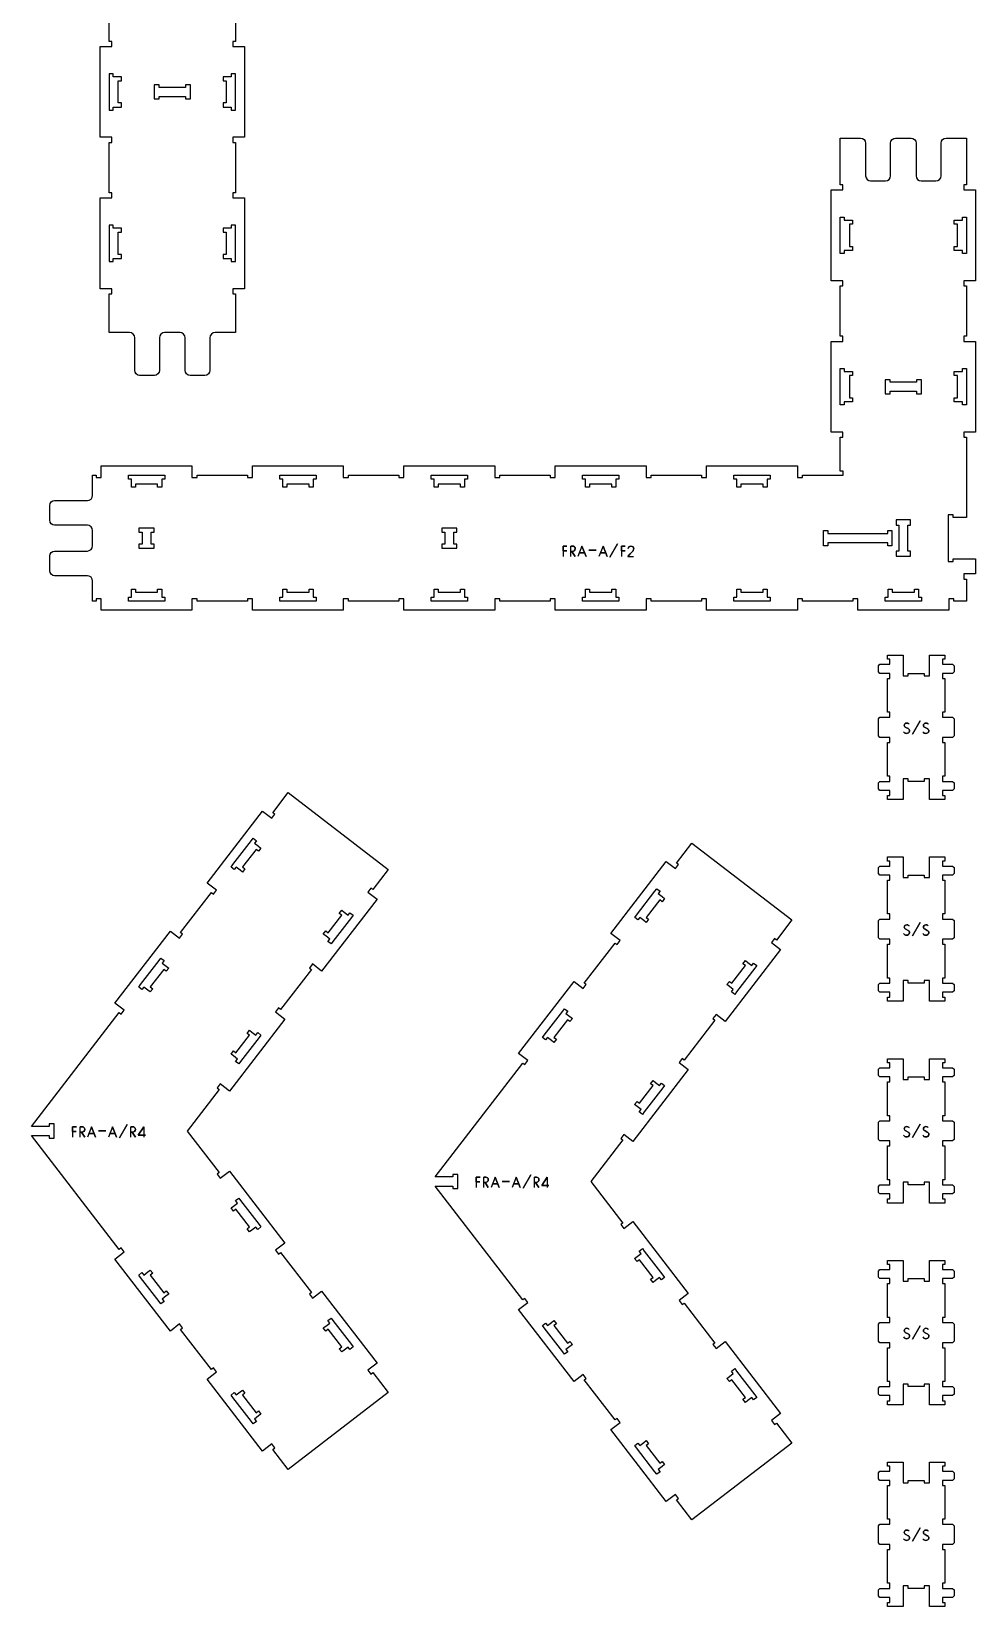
# Model space of a CAD drawing. Extents: x -8400 to 9125, y -4246 to 4193.
# Drawn here: x -2754 to -883, y -1942 to 1179 of the extents above; entities that cross this region are included whole.
import ezdxf

# ---------------------------------------------------------------- set-up
doc = ezdxf.new("R2010")
doc.units = 0
for name, color, linetype in [('CUTS', 7, 'CONTINUOUS'), ('OUTLINES', 7, 'CONTINUOUS'), ('TAGS', 7, 'CONTINUOUS')]:
    doc.layers.add(name, color=color, linetype=linetype)

msp = doc.modelspace()

# ---------------------------------------------------------------- linework, layer by layer
at = {"layer": 'CUTS', "color": 4}
for points in [[(-2599.5, 1029.5), (-2599.5, 1023.5), (-2591.5, 1023.5), (-2591.5, 1029.5), (-2581.5, 1029.5), (-2575.5, 1029.5), (-2575.5, 1037.5), (-2581.5, 1037.5), (-2581.5, 1081.5), (-2575.5, 1081.5), (-2575.5, 1089.5), (-2581.5, 1089.5), (-2591.5, 1089.5), (-2591.5, 1095.5), (-2599.5, 1095.5), (-2599.5, 1089.5)], [(-2349.5, 1089.5), (-2349.5, 1095.5), (-2357.5, 1095.5), (-2357.5, 1089.5), (-2367.5, 1089.5), (-2373.5, 1089.5), (-2373.5, 1081.5), (-2367.5, 1081.5), (-2367.5, 1037.5), (-2373.5, 1037.5), (-2373.5, 1029.5), (-2367.5, 1029.5), (-2357.5, 1029.5), (-2357.5, 1023.5), (-2349.5, 1023.5), (-2349.5, 1029.5)], [(-2500.5, 1068.5), (-2500.5, 1073.5), (-2510.5, 1073.5), (-2510.5, 1045.5), (-2500.5, 1045.5), (-2500.5, 1050.5), (-2448.5, 1050.5), (-2448.5, 1045.5), (-2438.5, 1045.5), (-2438.5, 1073.5), (-2448.5, 1073.5), (-2448.5, 1068.5)], [(-2599.5, 729.5), (-2599.5, 723.5), (-2591.5, 723.5), (-2591.5, 729.5), (-2581.5, 729.5), (-2575.5, 729.5), (-2575.5, 737.5), (-2581.5, 737.5), (-2581.5, 781.5), (-2575.5, 781.5), (-2575.5, 789.5), (-2581.5, 789.5), (-2591.5, 789.5), (-2591.5, 795.5), (-2599.5, 795.5), (-2599.5, 789.5)], [(-2349.5, 789.5), (-2349.5, 795.5), (-2357.5, 795.5), (-2357.5, 789.5), (-2367.5, 789.5), (-2373.5, 789.5), (-2373.5, 781.5), (-2367.5, 781.5), (-2367.5, 737.5), (-2373.5, 737.5), (-2373.5, 729.5), (-2367.5, 729.5), (-2357.5, 729.5), (-2357.5, 723.5), (-2349.5, 723.5), (-2349.5, 729.5)], [(-1150.5, 805.1), (-1150.5, 811.1), (-1142.5, 811.1), (-1142.5, 805.1), (-1132.5, 805.1), (-1126.5, 805.1), (-1126.5, 797.1), (-1132.5, 797.1), (-1132.5, 753.1), (-1126.5, 753.1), (-1126.5, 745.1), (-1132.5, 745.1), (-1142.5, 745.1), (-1142.5, 739.1), (-1150.5, 739.1), (-1150.5, 745.1)], [(-900.5, 745.1), (-900.5, 739.1), (-908.5, 739.1), (-908.5, 745.1), (-918.5, 745.1), (-924.5, 745.1), (-924.5, 753.1), (-918.5, 753.1), (-918.5, 797.1), (-924.5, 797.1), (-924.5, 805.1), (-918.5, 805.1), (-908.5, 805.1), (-908.5, 811.1), (-900.5, 811.1), (-900.5, 805.1)], [(-1150.5, 505.1), (-1150.5, 511.1), (-1142.5, 511.1), (-1142.5, 505.1), (-1132.5, 505.1), (-1126.5, 505.1), (-1126.5, 497.1), (-1132.5, 497.1), (-1132.5, 453.1), (-1126.5, 453.1), (-1126.5, 445.1), (-1132.5, 445.1), (-1142.5, 445.1), (-1142.5, 439.1), (-1150.5, 439.1), (-1150.5, 445.1)], [(-900.5, 445.1), (-900.5, 439.1), (-908.5, 439.1), (-908.5, 445.1), (-918.5, 445.1), (-924.5, 445.1), (-924.5, 453.1), (-918.5, 453.1), (-918.5, 497.1), (-924.5, 497.1), (-924.5, 505.1), (-918.5, 505.1), (-908.5, 505.1), (-908.5, 511.1), (-900.5, 511.1), (-900.5, 505.1)], [(-989.5, 489.1), (-999.5, 489.1), (-999.5, 484.1), (-1051.5, 484.1), (-1051.5, 489.1), (-1061.5, 489.1), (-1061.5, 461.1), (-1051.5, 461.1), (-1051.5, 466.1), (-999.5, 466.1), (-999.5, 461.1), (-989.5, 461.1)], [(-2495.5, 300.1), (-2489.5, 300.1), (-2489.5, 292.1), (-2495.5, 292.1), (-2495.5, 282.1), (-2495.5, 276.1), (-2503.5, 276.1), (-2503.5, 282.1), (-2547.5, 282.1), (-2547.5, 276.1), (-2555.5, 276.1), (-2555.5, 282.1), (-2555.5, 292.1), (-2561.5, 292.1), (-2561.5, 300.1), (-2555.5, 300.1)], [(-2195.5, 300.1), (-2189.5, 300.1), (-2189.5, 292.1), (-2195.5, 292.1), (-2195.5, 282.1), (-2195.5, 276.1), (-2203.5, 276.1), (-2203.5, 282.1), (-2247.5, 282.1), (-2247.5, 276.1), (-2255.5, 276.1), (-2255.5, 282.1), (-2255.5, 292.1), (-2261.5, 292.1), (-2261.5, 300.1), (-2255.5, 300.1)], [(-1895.5, 300.1), (-1889.5, 300.1), (-1889.5, 292.1), (-1895.5, 292.1), (-1895.5, 282.1), (-1895.5, 276.1), (-1903.5, 276.1), (-1903.5, 282.1), (-1947.5, 282.1), (-1947.5, 276.1), (-1955.5, 276.1), (-1955.5, 282.1), (-1955.5, 292.1), (-1961.5, 292.1), (-1961.5, 300.1), (-1955.5, 300.1)], [(-1595.5, 300.1), (-1589.5, 300.1), (-1589.5, 292.1), (-1595.5, 292.1), (-1595.5, 282.1), (-1595.5, 276.1), (-1603.5, 276.1), (-1603.5, 282.1), (-1647.5, 282.1), (-1647.5, 276.1), (-1655.5, 276.1), (-1655.5, 282.1), (-1655.5, 292.1), (-1661.5, 292.1), (-1661.5, 300.1), (-1655.5, 300.1)], [(-1295.5, 300.1), (-1289.5, 300.1), (-1289.5, 292.1), (-1295.5, 292.1), (-1295.5, 282.1), (-1295.5, 276.1), (-1303.5, 276.1), (-1303.5, 282.1), (-1347.5, 282.1), (-1347.5, 276.1), (-1355.5, 276.1), (-1355.5, 282.1), (-1355.5, 292.1), (-1361.5, 292.1), (-1361.5, 300.1), (-1355.5, 300.1)], [(-2510.5, 195.1), (-2516.5, 195.1), (-2534.5, 195.1), (-2540.5, 195.1), (-2540.5, 187.1), (-2534.5, 187.1), (-2534.5, 163.1), (-2540.5, 163.1), (-2540.5, 155.1), (-2534.5, 155.1), (-2516.5, 155.1), (-2510.5, 155.1), (-2510.5, 163.1), (-2516.5, 163.1), (-2516.5, 187.1), (-2510.5, 187.1)], [(-1910.5, 195.1), (-1916.5, 195.1), (-1934.5, 195.1), (-1940.5, 195.1), (-1940.5, 187.1), (-1934.5, 187.1), (-1934.5, 163.1), (-1940.5, 163.1), (-1940.5, 155.1), (-1934.5, 155.1), (-1916.5, 155.1), (-1910.5, 155.1), (-1910.5, 163.1), (-1916.5, 163.1), (-1916.5, 187.1), (-1910.5, 187.1)], [(-1175.5, 160.1), (-1183.5, 160.1), (-1183.5, 166.1), (-1183.5, 184.1), (-1183.5, 190.1), (-1175.5, 190.1), (-1175.5, 184.1), (-1056.5, 184.1), (-1056.5, 190.1), (-1048.5, 190.1), (-1048.5, 184.1), (-1048.5, 166.1), (-1048.5, 160.1), (-1056.5, 160.1), (-1056.5, 166.1), (-1175.5, 166.1)], [(-1011.5, 149.1), (-1016.5, 149.1), (-1016.5, 201.1), (-1011.5, 201.1), (-1011.5, 211.1), (-1039.5, 211.1), (-1039.5, 201.1), (-1034.5, 201.1), (-1034.5, 149.1), (-1039.5, 149.1), (-1039.5, 139.1), (-1011.5, 139.1)], [(-2555.5, 50.1), (-2561.5, 50.1), (-2561.5, 58.1), (-2555.5, 58.1), (-2555.5, 68.1), (-2555.5, 74.1), (-2547.5, 74.1), (-2547.5, 68.1), (-2503.5, 68.1), (-2503.5, 74.1), (-2495.5, 74.1), (-2495.5, 68.1), (-2495.5, 58.1), (-2489.5, 58.1), (-2489.5, 50.1), (-2495.5, 50.1)], [(-2255.5, 50.1), (-2261.5, 50.1), (-2261.5, 58.1), (-2255.5, 58.1), (-2255.5, 68.1), (-2255.5, 74.1), (-2247.5, 74.1), (-2247.5, 68.1), (-2203.5, 68.1), (-2203.5, 74.1), (-2195.5, 74.1), (-2195.5, 68.1), (-2195.5, 58.1), (-2189.5, 58.1), (-2189.5, 50.1), (-2195.5, 50.1)], [(-1955.5, 50.1), (-1961.5, 50.1), (-1961.5, 58.1), (-1955.5, 58.1), (-1955.5, 68.1), (-1955.5, 74.1), (-1947.5, 74.1), (-1947.5, 68.1), (-1903.5, 68.1), (-1903.5, 74.1), (-1895.5, 74.1), (-1895.5, 68.1), (-1895.5, 58.1), (-1889.5, 58.1), (-1889.5, 50.1), (-1895.5, 50.1)], [(-1655.5, 50.1), (-1661.5, 50.1), (-1661.5, 58.1), (-1655.5, 58.1), (-1655.5, 68.1), (-1655.5, 74.1), (-1647.5, 74.1), (-1647.5, 68.1), (-1603.5, 68.1), (-1603.5, 74.1), (-1595.5, 74.1), (-1595.5, 68.1), (-1595.5, 58.1), (-1589.5, 58.1), (-1589.5, 50.1), (-1595.5, 50.1)], [(-1355.5, 50.1), (-1361.5, 50.1), (-1361.5, 58.1), (-1355.5, 58.1), (-1355.5, 68.1), (-1355.5, 74.1), (-1347.5, 74.1), (-1347.5, 68.1), (-1303.5, 68.1), (-1303.5, 74.1), (-1295.5, 74.1), (-1295.5, 68.1), (-1295.5, 58.1), (-1289.5, 58.1), (-1289.5, 50.1), (-1295.5, 50.1)], [(-1055.5, 50.1), (-1061.5, 50.1), (-1061.5, 58.1), (-1055.5, 58.1), (-1055.5, 68.1), (-1055.5, 74.1), (-1047.5, 74.1), (-1047.5, 68.1), (-1003.5, 68.1), (-1003.5, 74.1), (-995.5, 74.1), (-995.5, 68.1), (-995.5, 58.1), (-989.5, 58.1), (-989.5, 50.1), (-995.5, 50.1)], [(-2317.8, -424.4), (-2314.1, -419.7), (-2307.8, -424.6), (-2311.4, -429.3), (-2303.5, -435.4), (-2298.7, -439.1), (-2303.6, -445.4), (-2308.4, -441.8), (-2335.2, -476.6), (-2330.4, -480.3), (-2335.3, -486.6), (-2340.1, -483), (-2348, -476.9), (-2351.7, -481.6), (-2358, -476.7), (-2354.3, -472)], [(-1517.8, -524.4), (-1514.1, -519.7), (-1507.8, -524.6), (-1511.4, -529.3), (-1503.5, -535.4), (-1498.7, -539.1), (-1503.6, -545.4), (-1508.4, -541.8), (-1535.2, -576.6), (-1530.4, -580.3), (-1535.3, -586.6), (-1540.1, -583), (-1548, -576.9), (-1551.7, -581.6), (-1558, -576.7), (-1554.3, -572)], [(-2156.2, -624.4), (-2159.8, -629.2), (-2166.2, -624.3), (-2162.5, -619.5), (-2170.4, -613.4), (-2175.2, -609.8), (-2170.3, -603.4), (-2165.6, -607.1), (-2138.7, -572.2), (-2143.5, -568.6), (-2138.6, -562.2), (-2133.9, -565.9), (-2125.9, -572), (-2122.3, -567.2), (-2115.9, -572.1), (-2119.6, -576.9)], [(-2500.7, -662.2), (-2497, -657.5), (-2490.7, -662.3), (-2494.3, -667.1), (-2486.4, -673.2), (-2481.6, -676.9), (-2486.5, -683.2), (-2491.3, -679.5), (-2518.1, -714.4), (-2513.3, -718.1), (-2518.2, -724.4), (-2523, -720.8), (-2530.9, -714.7), (-2534.6, -719.4), (-2540.9, -714.5), (-2537.2, -709.8)], [(-1356.2, -724.4), (-1359.8, -729.2), (-1366.2, -724.3), (-1362.5, -719.5), (-1370.4, -713.4), (-1375.2, -709.8), (-1370.3, -703.4), (-1365.6, -707.1), (-1338.7, -672.2), (-1343.5, -668.6), (-1338.6, -662.2), (-1333.9, -665.9), (-1325.9, -672), (-1322.3, -667.2), (-1315.9, -672.1), (-1319.6, -676.9)], [(-1700.7, -762.2), (-1697, -757.5), (-1690.7, -762.3), (-1694.3, -767.1), (-1686.4, -773.2), (-1681.6, -776.9), (-1686.5, -783.2), (-1691.3, -779.5), (-1718.1, -814.4), (-1713.3, -818.1), (-1718.2, -824.4), (-1723, -820.8), (-1730.9, -814.7), (-1734.6, -819.4), (-1740.9, -814.5), (-1737.2, -809.8)], [(-2339.1, -862.2), (-2342.7, -867), (-2349.1, -862.1), (-2345.4, -857.3), (-2353.4, -851.2), (-2358.1, -847.6), (-2353.2, -841.2), (-2348.5, -844.9), (-2321.7, -810), (-2326.4, -806.4), (-2321.5, -800), (-2316.8, -803.7), (-2308.8, -809.8), (-2305.2, -805), (-2298.9, -809.9), (-2302.5, -814.6)], [(-1539.1, -962.2), (-1542.7, -967), (-1549.1, -962.1), (-1545.4, -957.3), (-1553.4, -951.2), (-1558.1, -947.6), (-1553.2, -941.2), (-1548.5, -944.9), (-1521.7, -910), (-1526.4, -906.4), (-1521.5, -900), (-1516.8, -903.7), (-1508.8, -909.8), (-1505.2, -905), (-1498.9, -909.9), (-1502.5, -914.6)], [(-2302.5, -1185.4), (-2298.9, -1190.1), (-2305.2, -1195), (-2308.8, -1190.2), (-2316.8, -1196.3), (-2321.5, -1200), (-2326.4, -1193.6), (-2321.7, -1190), (-2348.5, -1155.1), (-2353.2, -1158.8), (-2358.1, -1152.4), (-2353.4, -1148.8), (-2345.4, -1142.7), (-2349.1, -1137.9), (-2342.7, -1133), (-2339.1, -1137.8)], [(-1502.5, -1285.4), (-1498.9, -1290.1), (-1505.2, -1295), (-1508.8, -1290.2), (-1516.8, -1296.3), (-1521.5, -1300), (-1526.4, -1293.6), (-1521.7, -1290), (-1548.5, -1255.1), (-1553.2, -1258.8), (-1558.1, -1252.4), (-1553.4, -1248.8), (-1545.4, -1242.7), (-1549.1, -1237.9), (-1542.7, -1233), (-1539.1, -1237.8)], [(-2537.2, -1290.2), (-2540.9, -1285.5), (-2534.6, -1280.6), (-2530.9, -1285.3), (-2523, -1279.2), (-2518.2, -1275.6), (-2513.3, -1281.9), (-2518.1, -1285.6), (-2491.3, -1320.5), (-2486.5, -1316.8), (-2481.6, -1323.1), (-2486.4, -1326.8), (-2494.3, -1332.9), (-2490.7, -1337.7), (-2497, -1342.5), (-2500.7, -1337.8)], [(-2119.6, -1423.1), (-2115.9, -1427.9), (-2122.3, -1432.8), (-2125.9, -1428), (-2133.9, -1434.1), (-2138.6, -1437.8), (-2143.5, -1431.4), (-2138.7, -1427.8), (-2165.6, -1392.9), (-2170.3, -1396.6), (-2175.2, -1390.2), (-2170.4, -1386.6), (-2162.5, -1380.5), (-2166.2, -1375.7), (-2159.8, -1370.8), (-2156.2, -1375.6)], [(-1737.2, -1390.2), (-1740.9, -1385.5), (-1734.6, -1380.6), (-1730.9, -1385.3), (-1723, -1379.2), (-1718.2, -1375.6), (-1713.3, -1381.9), (-1718.1, -1385.6), (-1691.3, -1420.5), (-1686.5, -1416.8), (-1681.6, -1423.1), (-1686.4, -1426.8), (-1694.3, -1432.9), (-1690.7, -1437.7), (-1697, -1442.5), (-1700.7, -1437.8)], [(-1319.6, -1523.1), (-1315.9, -1527.9), (-1322.3, -1532.8), (-1325.9, -1528), (-1333.9, -1534.1), (-1338.6, -1537.8), (-1343.5, -1531.4), (-1338.7, -1527.8), (-1365.6, -1492.9), (-1370.3, -1496.6), (-1375.2, -1490.2), (-1370.4, -1486.6), (-1362.5, -1480.5), (-1366.2, -1475.7), (-1359.8, -1470.8), (-1356.2, -1475.6)], [(-2354.3, -1528), (-2358, -1523.2), (-2351.7, -1518.4), (-2348, -1523.1), (-2340.1, -1517), (-2335.3, -1513.4), (-2330.4, -1519.7), (-2335.2, -1523.4), (-2308.4, -1558.2), (-2303.6, -1554.6), (-2298.7, -1560.9), (-2303.5, -1564.6), (-2311.4, -1570.7), (-2307.8, -1575.4), (-2314.1, -1580.3), (-2317.8, -1575.6)], [(-1554.3, -1628), (-1558, -1623.2), (-1551.7, -1618.4), (-1548, -1623.1), (-1540.1, -1617), (-1535.3, -1613.4), (-1530.4, -1619.7), (-1535.2, -1623.4), (-1508.4, -1658.2), (-1503.6, -1654.6), (-1498.7, -1660.9), (-1503.5, -1664.6), (-1511.4, -1670.7), (-1507.8, -1675.4), (-1514.1, -1680.3), (-1517.8, -1675.6)]]:
    msp.add_lwpolyline(points, close=True, dxfattribs=at)
at = {"layer": 'OUTLINES', "color": 5}
msp.add_lwpolyline([(-2349.5, 1209.5), (-2349.5, 1159.5), (-2354.5, 1159.5), (-2354.5, 1149.5), (-2331.5, 1149.5), (-2331.5, 969.5), (-2354.5, 969.5), (-2354.5, 959.5), (-2349.5, 959.5), (-2349.5, 909.5), (-2349.5, 859.5), (-2354.5, 859.5), (-2354.5, 849.5), (-2331.5, 849.5), (-2331.5, 669.5), (-2354.5, 669.5), (-2354.5, 659.5), (-2349.5, 659.5), (-2349.5, 582.5), (-2389.7, 582.5), (-2393.5, 581.8), (-2397, 579.5), (-2399.3, 576), (-2400, 572.3), (-2400, 507.3), (-2400.7, 503.7), (-2402.9, 500.4), (-2406.2, 498.2), (-2409.7, 497.5), (-2439.2, 497.5), (-2442.8, 498.2), (-2446.1, 500.4), (-2448.3, 503.7), (-2449, 507.3), (-2449, 572.3), (-2449.7, 576), (-2452, 579.5), (-2455.5, 581.8), (-2459.2, 582.5), (-2489.7, 582.5), (-2493.5, 581.8), (-2497, 579.5), (-2499.3, 576), (-2500, 572.3), (-2500, 507.3), (-2500.7, 503.7), (-2502.9, 500.4), (-2506.2, 498.2), (-2509.7, 497.5), (-2539.2, 497.5), (-2542.8, 498.2), (-2546.1, 500.4), (-2548.3, 503.7), (-2549, 507.3), (-2549, 572.3), (-2549.7, 576), (-2552, 579.5), (-2555.5, 581.8), (-2559.2, 582.5), (-2599.5, 582.5), (-2599.5, 659.5), (-2594.5, 659.5), (-2594.5, 669.5), (-2617.5, 669.5), (-2617.5, 849.5), (-2594.5, 849.5), (-2594.5, 859.5), (-2599.5, 859.5), (-2599.5, 909.5), (-2599.5, 959.5), (-2594.5, 959.5), (-2594.5, 969.5), (-2617.5, 969.5), (-2617.5, 1149.5), (-2594.5, 1149.5), (-2594.5, 1159.5), (-2599.5, 1159.5), (-2599.5, 1209.5)], dxfattribs=at)
for points in [[(-1150.5, 308.1), (-1150.5, 325.1), (-1150.5, 375.1), (-1145.5, 375.1), (-1145.5, 385.1), (-1168.5, 385.1), (-1168.5, 565.1), (-1145.5, 565.1), (-1145.5, 575.1), (-1150.5, 575.1), (-1150.5, 625.1), (-1150.5, 675.1), (-1145.5, 675.1), (-1145.5, 685.1), (-1168.5, 685.1), (-1168.5, 865.1), (-1145.5, 865.1), (-1145.5, 875.1), (-1150.5, 875.1), (-1150.5, 967.9), (-1110.3, 967.9), (-1106.6, 967.2), (-1103.2, 964.9), (-1101, 961.6), (-1100.3, 957.9), (-1100.3, 892.9), (-1099.5, 889.2), (-1097.3, 885.8), (-1093.9, 883.6), (-1090.3, 882.9), (-1060.8, 882.9), (-1057.1, 883.6), (-1053.7, 885.8), (-1051.5, 889.2), (-1050.8, 892.9), (-1050.8, 957.9), (-1050, 961.6), (-1047.8, 964.9), (-1044.4, 967.2), (-1040.8, 967.9), (-1010.3, 967.9), (-1006.6, 967.2), (-1003.2, 964.9), (-1001, 961.6), (-1000.3, 957.9), (-1000.3, 892.9), (-999.5, 889.2), (-997.3, 885.8), (-993.9, 883.6), (-990.3, 882.9), (-960.8, 882.9), (-957.1, 883.6), (-953.7, 885.8), (-951.5, 889.2), (-950.8, 892.9), (-950.8, 957.9), (-950, 961.6), (-947.8, 964.9), (-944.4, 967.2), (-940.8, 967.9), (-900.5, 967.9), (-900.5, 875.1), (-905.5, 875.1), (-905.5, 865.1), (-882.5, 865.1), (-882.5, 685.1), (-905.5, 685.1), (-905.5, 675.1), (-900.5, 675.1), (-900.5, 625.1), (-900.5, 575.1), (-905.5, 575.1), (-905.5, 565.1), (-882.5, 565.1), (-882.5, 385.1), (-905.5, 385.1), (-905.5, 375.1), (-900.5, 375.1), (-900.5, 325.1), (-900.5, 216.1), (-926.5, 216.1), (-926.5, 221.1), (-936.5, 221.1), (-936.5, 129.1), (-926.5, 129.1), (-926.5, 134.1), (-882.5, 134.1), (-882.5, 104.1), (-905.5, 104.1), (-905.5, 94.1), (-900.5, 94.1), (-900.5, 50.1), (-925.5, 50.1), (-925.5, 55.1), (-935.5, 55.1), (-935.5, 32.1), (-1115.5, 32.1), (-1115.5, 55.1), (-1125.5, 55.1), (-1125.5, 50.1), (-1225.5, 50.1), (-1225.5, 55.1), (-1235.5, 55.1), (-1235.5, 32.1), (-1415.5, 32.1), (-1415.5, 55.1), (-1425.5, 55.1), (-1425.5, 50.1), (-1475.5, 50.1), (-1525.5, 50.1), (-1525.5, 55.1), (-1535.5, 55.1), (-1535.5, 32.1), (-1715.5, 32.1), (-1715.5, 55.1), (-1725.5, 55.1), (-1725.5, 50.1), (-1775.5, 50.1), (-1825.5, 50.1), (-1825.5, 55.1), (-1835.5, 55.1), (-1835.5, 32.1), (-2015.5, 32.1), (-2015.5, 55.1), (-2025.5, 55.1), (-2025.5, 50.1), (-2075.5, 50.1), (-2125.5, 50.1), (-2125.5, 55.1), (-2135.5, 55.1), (-2135.5, 32.1), (-2315.5, 32.1), (-2315.5, 55.1), (-2325.5, 55.1), (-2325.5, 50.1), (-2375.5, 50.1), (-2425.5, 50.1), (-2425.5, 55.1), (-2435.5, 55.1), (-2435.5, 32.1), (-2615.5, 32.1), (-2615.5, 55.1), (-2625.5, 55.1), (-2625.5, 50.1), (-2632.5, 50.1), (-2632.5, 90.4), (-2633.2, 94.1), (-2635.5, 97.6), (-2639, 99.9), (-2642.7, 100.6), (-2707.7, 100.6), (-2711.3, 101.3), (-2714.6, 103.5), (-2716.8, 106.8), (-2717.5, 110.4), (-2717.5, 139.9), (-2716.8, 143.5), (-2714.6, 146.8), (-2711.3, 148.9), (-2707.7, 149.6), (-2642.7, 149.6), (-2639, 150.3), (-2635.5, 152.6), (-2633.2, 156.1), (-2632.5, 159.9), (-2632.5, 190.4), (-2633.2, 194.1), (-2635.5, 197.6), (-2639, 199.9), (-2642.7, 200.6), (-2707.7, 200.6), (-2711.3, 201.3), (-2714.6, 203.5), (-2716.8, 206.8), (-2717.5, 210.4), (-2717.5, 239.9), (-2716.8, 243.5), (-2714.6, 246.8), (-2711.3, 248.9), (-2707.7, 249.6), (-2642.7, 249.6), (-2639, 250.3), (-2635.5, 252.6), (-2633.2, 256.1), (-2632.5, 259.9), (-2632.5, 300.1), (-2625.5, 300.1), (-2625.5, 295.1), (-2615.5, 295.1), (-2615.5, 318.1), (-2435.5, 318.1), (-2435.5, 295.1), (-2425.5, 295.1), (-2425.5, 300.1), (-2375.5, 300.1), (-2325.5, 300.1), (-2325.5, 295.1), (-2315.5, 295.1), (-2315.5, 318.1), (-2135.5, 318.1), (-2135.5, 295.1), (-2125.5, 295.1), (-2125.5, 300.1), (-2075.5, 300.1), (-2025.5, 300.1), (-2025.5, 295.1), (-2015.5, 295.1), (-2015.5, 318.1), (-1835.5, 318.1), (-1835.5, 295.1), (-1825.5, 295.1), (-1825.5, 300.1), (-1775.5, 300.1), (-1725.5, 300.1), (-1725.5, 295.1), (-1715.5, 295.1), (-1715.5, 318.1), (-1535.5, 318.1), (-1535.5, 295.1), (-1525.5, 295.1), (-1525.5, 300.1), (-1475.5, 300.1), (-1425.5, 300.1), (-1425.5, 295.1), (-1415.5, 295.1), (-1415.5, 318.1), (-1235.5, 318.1), (-1235.5, 295.1), (-1225.5, 295.1), (-1225.5, 300.1), (-1150.5, 300.1), (-1144.5, 300.1), (-1144.5, 308.1)], [(-943, -56.9), (-943, -64.9), (-948, -64.9), (-948, -74.9), (-928, -74.9), (-925, -77.9), (-925, -89.9), (-928, -92.9), (-948, -92.9), (-948, -102.9), (-943, -102.9), (-943, -169.9), (-948, -169.9), (-948, -179.9), (-928, -179.9), (-925, -182.9), (-925, -216.9), (-928, -219.9), (-948, -219.9), (-948, -229.9), (-943, -229.9), (-943, -296.9), (-948, -296.9), (-948, -306.9), (-928, -306.9), (-925, -309.9), (-925, -321.9), (-928, -324.9), (-948, -324.9), (-948, -334.9), (-943, -334.9), (-943, -342.9), (-974, -342.9), (-974, -301.9), (-984, -301.9), (-984, -306.9), (-1016, -306.9), (-1016, -301.9), (-1026, -301.9), (-1026, -342.9), (-1057, -342.9), (-1057, -334.9), (-1052, -334.9), (-1052, -324.9), (-1072, -324.9), (-1075, -321.9), (-1075, -309.9), (-1072, -306.9), (-1052, -306.9), (-1052, -296.9), (-1057, -296.9), (-1057, -229.9), (-1052, -229.9), (-1052, -219.9), (-1072, -219.9), (-1075, -216.9), (-1075, -182.9), (-1072, -179.9), (-1052, -179.9), (-1052, -169.9), (-1057, -169.9), (-1057, -102.9), (-1052, -102.9), (-1052, -92.9), (-1072, -92.9), (-1075, -89.9), (-1075, -77.9), (-1072, -74.9), (-1052, -74.9), (-1052, -64.9), (-1057, -64.9), (-1057, -56.9), (-1026, -56.9), (-1026, -97.9), (-1016, -97.9), (-1016, -92.9), (-984, -92.9), (-984, -97.9), (-974, -97.9), (-974, -56.9)], [(-2381.8, -1082.3), (-2385.7, -1085.4), (-2379.6, -1093.3), (-2361.4, -1079.3), (-2251.7, -1221.9), (-2269.9, -1236), (-2263.8, -1243.9), (-2259.8, -1240.8), (-2198.9, -1320.1), (-2202.8, -1323.1), (-2196.7, -1331.1), (-2178.5, -1317), (-2068.7, -1459.7), (-2087, -1473.7), (-2080.9, -1481.7), (-2076.9, -1478.6), (-2046.4, -1518.3), (-2244.6, -1670.7), (-2275.1, -1631), (-2271.1, -1628), (-2277.2, -1620.1), (-2295.4, -1634.1), (-2405.2, -1491.4), (-2387, -1477.4), (-2393, -1469.5), (-2397, -1472.5), (-2458, -1393.3), (-2454, -1390.2), (-2460.1, -1382.3), (-2478.3, -1396.3), (-2588.1, -1253.6), (-2569.9, -1239.6), (-2576, -1231.7), (-2579.9, -1234.7), (-2753.6, -1009), (-2718.6, -1009), (-2718.6, -1014), (-2708.6, -1014), (-2708.6, -986), (-2718.6, -986), (-2718.6, -991), (-2753.6, -991), (-2579.9, -765.3), (-2576, -768.3), (-2569.9, -760.4), (-2588.1, -746.4), (-2478.3, -603.7), (-2460.1, -617.7), (-2454, -609.8), (-2458, -606.7), (-2397, -527.5), (-2393, -530.5), (-2387, -522.6), (-2405.2, -508.6), (-2295.4, -365.9), (-2277.2, -379.9), (-2271.1, -372), (-2275.1, -369), (-2244.6, -329.3), (-2046.4, -481.7), (-2076.9, -521.4), (-2080.9, -518.3), (-2087, -526.3), (-2068.7, -540.3), (-2178.5, -683), (-2196.7, -668.9), (-2202.8, -676.9), (-2198.9, -679.9), (-2259.8, -759.2), (-2263.8, -756.1), (-2269.9, -764), (-2251.7, -778.1), (-2361.4, -920.7), (-2379.6, -906.7), (-2385.7, -914.6), (-2381.8, -917.7), (-2445.1, -1000)], [(-1581.8, -1182.3), (-1585.7, -1185.4), (-1579.6, -1193.3), (-1561.4, -1179.3), (-1451.7, -1321.9), (-1469.9, -1336), (-1463.8, -1343.9), (-1459.8, -1340.8), (-1398.9, -1420.1), (-1402.8, -1423.1), (-1396.7, -1431.1), (-1378.5, -1417), (-1268.7, -1559.7), (-1287, -1573.7), (-1280.9, -1581.7), (-1276.9, -1578.6), (-1246.4, -1618.3), (-1444.6, -1770.7), (-1475.1, -1731), (-1471.1, -1728), (-1477.2, -1720.1), (-1495.4, -1734.1), (-1605.2, -1591.4), (-1587, -1577.4), (-1593, -1569.5), (-1597, -1572.5), (-1658, -1493.3), (-1654, -1490.2), (-1660.1, -1482.3), (-1678.3, -1496.3), (-1788.1, -1353.6), (-1769.9, -1339.6), (-1776, -1331.7), (-1779.9, -1334.7), (-1953.6, -1109), (-1918.6, -1109), (-1918.6, -1114), (-1908.6, -1114), (-1908.6, -1086), (-1918.6, -1086), (-1918.6, -1091), (-1953.6, -1091), (-1779.9, -865.3), (-1776, -868.3), (-1769.9, -860.4), (-1788.1, -846.4), (-1678.3, -703.7), (-1660.1, -717.7), (-1654, -709.8), (-1658, -706.7), (-1597, -627.5), (-1593, -630.5), (-1587, -622.6), (-1605.2, -608.6), (-1495.4, -465.9), (-1477.2, -479.9), (-1471.1, -472), (-1475.1, -469), (-1444.6, -429.3), (-1246.4, -581.7), (-1276.9, -621.4), (-1280.9, -618.3), (-1287, -626.3), (-1268.7, -640.3), (-1378.5, -783), (-1396.7, -768.9), (-1402.8, -776.9), (-1398.9, -779.9), (-1459.8, -859.2), (-1463.8, -856.1), (-1469.9, -864), (-1451.7, -878.1), (-1561.4, -1020.7), (-1579.6, -1006.7), (-1585.7, -1014.6), (-1581.8, -1017.7), (-1645.1, -1100)], [(-943, -456.8), (-943, -464.8), (-948, -464.8), (-948, -474.8), (-928, -474.8), (-925, -477.8), (-925, -489.8), (-928, -492.8), (-948, -492.8), (-948, -502.8), (-943, -502.8), (-943, -569.8), (-948, -569.8), (-948, -579.8), (-928, -579.8), (-925, -582.8), (-925, -616.8), (-928, -619.8), (-948, -619.8), (-948, -629.8), (-943, -629.8), (-943, -696.8), (-948, -696.8), (-948, -706.8), (-928, -706.8), (-925, -709.8), (-925, -721.8), (-928, -724.8), (-948, -724.8), (-948, -734.8), (-943, -734.8), (-943, -742.8), (-974, -742.8), (-974, -701.8), (-984, -701.8), (-984, -706.8), (-1016, -706.8), (-1016, -701.8), (-1026, -701.8), (-1026, -742.8), (-1057, -742.8), (-1057, -734.8), (-1052, -734.8), (-1052, -724.8), (-1072, -724.8), (-1075, -721.8), (-1075, -709.8), (-1072, -706.8), (-1052, -706.8), (-1052, -696.8), (-1057, -696.8), (-1057, -629.8), (-1052, -629.8), (-1052, -619.8), (-1072, -619.8), (-1075, -616.8), (-1075, -582.8), (-1072, -579.8), (-1052, -579.8), (-1052, -569.8), (-1057, -569.8), (-1057, -502.8), (-1052, -502.8), (-1052, -492.8), (-1072, -492.8), (-1075, -489.8), (-1075, -477.8), (-1072, -474.8), (-1052, -474.8), (-1052, -464.8), (-1057, -464.8), (-1057, -456.8), (-1026, -456.8), (-1026, -497.8), (-1016, -497.8), (-1016, -492.8), (-984, -492.8), (-984, -497.8), (-974, -497.8), (-974, -456.8)], [(-943, -856.6), (-943, -864.6), (-948, -864.6), (-948, -874.6), (-928, -874.6), (-925, -877.6), (-925, -889.6), (-928, -892.6), (-948, -892.6), (-948, -902.6), (-943, -902.6), (-943, -969.6), (-948, -969.6), (-948, -979.6), (-928, -979.6), (-925, -982.6), (-925, -1016.6), (-928, -1019.6), (-948, -1019.6), (-948, -1029.6), (-943, -1029.6), (-943, -1096.6), (-948, -1096.6), (-948, -1106.6), (-928, -1106.6), (-925, -1109.6), (-925, -1121.6), (-928, -1124.6), (-948, -1124.6), (-948, -1134.6), (-943, -1134.6), (-943, -1142.6), (-974, -1142.6), (-974, -1101.6), (-984, -1101.6), (-984, -1106.6), (-1016, -1106.6), (-1016, -1101.6), (-1026, -1101.6), (-1026, -1142.6), (-1057, -1142.6), (-1057, -1134.6), (-1052, -1134.6), (-1052, -1124.6), (-1072, -1124.6), (-1075, -1121.6), (-1075, -1109.6), (-1072, -1106.6), (-1052, -1106.6), (-1052, -1096.6), (-1057, -1096.6), (-1057, -1029.6), (-1052, -1029.6), (-1052, -1019.6), (-1072, -1019.6), (-1075, -1016.6), (-1075, -982.6), (-1072, -979.6), (-1052, -979.6), (-1052, -969.6), (-1057, -969.6), (-1057, -902.6), (-1052, -902.6), (-1052, -892.6), (-1072, -892.6), (-1075, -889.6), (-1075, -877.6), (-1072, -874.6), (-1052, -874.6), (-1052, -864.6), (-1057, -864.6), (-1057, -856.6), (-1026, -856.6), (-1026, -897.6), (-1016, -897.6), (-1016, -892.6), (-984, -892.6), (-984, -897.6), (-974, -897.6), (-974, -856.6)], [(-943, -1256.4), (-943, -1264.4), (-948, -1264.4), (-948, -1274.4), (-928, -1274.4), (-925, -1277.4), (-925, -1289.4), (-928, -1292.4), (-948, -1292.4), (-948, -1302.4), (-943, -1302.4), (-943, -1369.4), (-948, -1369.4), (-948, -1379.4), (-928, -1379.4), (-925, -1382.4), (-925, -1416.4), (-928, -1419.4), (-948, -1419.4), (-948, -1429.4), (-943, -1429.4), (-943, -1496.4), (-948, -1496.4), (-948, -1506.4), (-928, -1506.4), (-925, -1509.4), (-925, -1521.4), (-928, -1524.4), (-948, -1524.4), (-948, -1534.4), (-943, -1534.4), (-943, -1542.4), (-974, -1542.4), (-974, -1501.4), (-984, -1501.4), (-984, -1506.4), (-1016, -1506.4), (-1016, -1501.4), (-1026, -1501.4), (-1026, -1542.4), (-1057, -1542.4), (-1057, -1534.4), (-1052, -1534.4), (-1052, -1524.4), (-1072, -1524.4), (-1075, -1521.4), (-1075, -1509.4), (-1072, -1506.4), (-1052, -1506.4), (-1052, -1496.4), (-1057, -1496.4), (-1057, -1429.4), (-1052, -1429.4), (-1052, -1419.4), (-1072, -1419.4), (-1075, -1416.4), (-1075, -1382.4), (-1072, -1379.4), (-1052, -1379.4), (-1052, -1369.4), (-1057, -1369.4), (-1057, -1302.4), (-1052, -1302.4), (-1052, -1292.4), (-1072, -1292.4), (-1075, -1289.4), (-1075, -1277.4), (-1072, -1274.4), (-1052, -1274.4), (-1052, -1264.4), (-1057, -1264.4), (-1057, -1256.4), (-1026, -1256.4), (-1026, -1297.4), (-1016, -1297.4), (-1016, -1292.4), (-984, -1292.4), (-984, -1297.4), (-974, -1297.4), (-974, -1256.4)], [(-943, -1656.3), (-943, -1664.3), (-948, -1664.3), (-948, -1674.3), (-928, -1674.3), (-925, -1677.3), (-925, -1689.3), (-928, -1692.3), (-948, -1692.3), (-948, -1702.3), (-943, -1702.3), (-943, -1769.3), (-948, -1769.3), (-948, -1779.3), (-928, -1779.3), (-925, -1782.3), (-925, -1816.3), (-928, -1819.3), (-948, -1819.3), (-948, -1829.3), (-943, -1829.3), (-943, -1896.3), (-948, -1896.3), (-948, -1906.3), (-928, -1906.3), (-925, -1909.3), (-925, -1921.3), (-928, -1924.3), (-948, -1924.3), (-948, -1934.3), (-943, -1934.3), (-943, -1942.3), (-974, -1942.3), (-974, -1901.3), (-984, -1901.3), (-984, -1906.3), (-1016, -1906.3), (-1016, -1901.3), (-1026, -1901.3), (-1026, -1942.3), (-1057, -1942.3), (-1057, -1934.3), (-1052, -1934.3), (-1052, -1924.3), (-1072, -1924.3), (-1075, -1921.3), (-1075, -1909.3), (-1072, -1906.3), (-1052, -1906.3), (-1052, -1896.3), (-1057, -1896.3), (-1057, -1829.3), (-1052, -1829.3), (-1052, -1819.3), (-1072, -1819.3), (-1075, -1816.3), (-1075, -1782.3), (-1072, -1779.3), (-1052, -1779.3), (-1052, -1769.3), (-1057, -1769.3), (-1057, -1702.3), (-1052, -1702.3), (-1052, -1692.3), (-1072, -1692.3), (-1075, -1689.3), (-1075, -1677.3), (-1072, -1674.3), (-1052, -1674.3), (-1052, -1664.3), (-1057, -1664.3), (-1057, -1656.3), (-1026, -1656.3), (-1026, -1697.3), (-1016, -1697.3), (-1016, -1692.3), (-984, -1692.3), (-984, -1697.3), (-974, -1697.3), (-974, -1656.3)]]:
    msp.add_lwpolyline(points, close=True, dxfattribs=at)
at = {"layer": 'TAGS', "color": 2}
for points in [[(-1699.8, 150.1), (-1692.6, 150.1), (-1699.8, 150.1), (-1699.8, 159.2), (-1692.2, 159.2), (-1699.8, 159.2), (-1699.8, 138.7)], [(-1684.5, 138.7), (-1684.5, 159.2), (-1681, 159.2), (-1679, 158.9), (-1677.4, 158), (-1676.3, 156.5), (-1675.9, 154.1), (-1676.5, 151.8), (-1677.9, 150.1), (-1679.5, 149.2), (-1681, 148.8), (-1684.5, 148.8), (-1681, 148.8), (-1679.5, 149.2), (-1677.9, 150.1), (-1676.5, 151.8), (-1675.9, 154.1), (-1676.3, 156.5), (-1677.4, 158), (-1679, 158.9), (-1681, 159.2), (-1684.5, 159.2)], [(-1662.5, 159.2), (-1654.5, 138.7), (-1662.5, 159.2), (-1670.5, 138.7)], [(-1620.8, 159.2), (-1612.8, 138.7), (-1620.8, 159.2), (-1628.8, 138.7)], [(-1584.1, 150.1), (-1576.9, 150.1), (-1584.1, 150.1), (-1584.1, 159.2), (-1576.6, 159.2), (-1584.1, 159.2), (-1584.1, 138.7)], [(-1571.3, 138.7), (-1566.7, 143.8), (-1564.9, 145.8), (-1563.4, 147.5), (-1562.2, 148.9), (-1561.7, 149.6), (-1561.2, 150.2), (-1560.7, 151.1), (-1560.2, 152.4), (-1560, 154), (-1560.3, 155.9), (-1561.3, 157.6), (-1563, 158.8), (-1565.5, 159.2), (-1569.8, 157.9), (-1571.2, 154.6), (-1569.8, 157.9), (-1565.5, 159.2), (-1563, 158.8), (-1561.3, 157.6), (-1560.3, 155.9), (-1560, 154), (-1560.2, 152.4), (-1560.7, 151.1), (-1561.2, 150.2), (-1561.7, 149.6), (-1562.2, 148.9), (-1563.4, 147.5), (-1564.9, 145.8), (-1566.7, 143.8), (-1571.3, 138.7), (-1560.2, 138.7)], [(-1025, -208.5), (-1024.1, -210.1), (-1022.8, -211.1), (-1021.3, -211.7), (-1019.2, -212), (-1017, -211.7), (-1015.1, -210.9), (-1013.7, -209.4), (-1013.2, -207.3), (-1013.4, -205.3), (-1014.2, -203.9), (-1015.2, -203.1), (-1016.2, -202.5), (-1020.8, -200.2), (-1022, -199.5), (-1022.9, -198.6), (-1023.5, -197.6), (-1023.8, -196.1), (-1023.5, -194.5), (-1022.6, -193), (-1021, -191.8), (-1018.8, -191.4), (-1016.7, -191.7), (-1015.3, -192.5), (-1014.2, -193.6), (-1015.3, -192.5), (-1016.7, -191.7), (-1018.8, -191.4), (-1021, -191.8), (-1022.6, -193), (-1023.5, -194.5), (-1023.8, -196.1), (-1023.5, -197.6), (-1022.9, -198.6), (-1022, -199.5), (-1020.8, -200.2), (-1016.2, -202.5), (-1015.2, -203.1), (-1014.2, -203.9), (-1013.4, -205.3), (-1013.2, -207.3), (-1013.7, -209.4), (-1015.1, -210.9), (-1017, -211.7), (-1019.2, -212), (-1021.3, -211.7), (-1022.8, -211.1), (-1024.1, -210.1)], [(-986.9, -208.5), (-985.9, -210.1), (-984.7, -211.1), (-983.1, -211.7), (-981.1, -212), (-978.8, -211.7), (-976.9, -210.9), (-975.6, -209.4), (-975, -207.3), (-975.3, -205.3), (-976, -203.9), (-977.1, -203.1), (-978, -202.5), (-982.6, -200.2), (-983.8, -199.5), (-984.7, -198.6), (-985.3, -197.6), (-985.6, -196.1), (-985.3, -194.5), (-984.4, -193), (-982.8, -191.8), (-980.7, -191.4), (-978.5, -191.7), (-977.1, -192.5), (-976.1, -193.6), (-977.1, -192.5), (-978.5, -191.7), (-980.7, -191.4), (-982.8, -191.8), (-984.4, -193), (-985.3, -194.5), (-985.6, -196.1), (-985.3, -197.6), (-984.7, -198.6), (-983.8, -199.5), (-982.6, -200.2), (-978, -202.5), (-977.1, -203.1), (-976, -203.9), (-975.3, -205.3), (-975, -207.3), (-975.6, -209.4), (-976.9, -210.9), (-978.8, -211.7), (-981.1, -212), (-983.1, -211.7), (-984.7, -211.1), (-985.9, -210.1)], [(-1025, -608.4), (-1024.1, -609.9), (-1022.8, -610.9), (-1021.3, -611.6), (-1019.2, -611.8), (-1017, -611.6), (-1015.1, -610.7), (-1013.7, -609.2), (-1013.2, -607.1), (-1013.4, -605.1), (-1014.2, -603.8), (-1015.2, -602.9), (-1016.2, -602.4), (-1020.8, -600), (-1022, -599.3), (-1022.9, -598.5), (-1023.5, -597.4), (-1023.8, -595.9), (-1023.5, -594.3), (-1022.6, -592.8), (-1021, -591.7), (-1018.8, -591.2), (-1016.7, -591.6), (-1015.3, -592.3), (-1014.2, -593.4), (-1015.3, -592.3), (-1016.7, -591.6), (-1018.8, -591.2), (-1021, -591.7), (-1022.6, -592.8), (-1023.5, -594.3), (-1023.8, -595.9), (-1023.5, -597.4), (-1022.9, -598.5), (-1022, -599.3), (-1020.8, -600), (-1016.2, -602.4), (-1015.2, -602.9), (-1014.2, -603.8), (-1013.4, -605.1), (-1013.2, -607.1), (-1013.7, -609.2), (-1015.1, -610.7), (-1017, -611.6), (-1019.2, -611.8), (-1021.3, -611.6), (-1022.8, -610.9), (-1024.1, -609.9)], [(-986.9, -608.4), (-985.9, -609.9), (-984.7, -610.9), (-983.1, -611.6), (-981.1, -611.8), (-978.8, -611.6), (-976.9, -610.7), (-975.6, -609.2), (-975, -607.1), (-975.3, -605.1), (-976, -603.8), (-977.1, -602.9), (-978, -602.4), (-982.6, -600), (-983.8, -599.3), (-984.7, -598.5), (-985.3, -597.4), (-985.6, -595.9), (-985.3, -594.3), (-984.4, -592.8), (-982.8, -591.7), (-980.7, -591.2), (-978.5, -591.6), (-977.1, -592.3), (-976.1, -593.4), (-977.1, -592.3), (-978.5, -591.6), (-980.7, -591.2), (-982.8, -591.7), (-984.4, -592.8), (-985.3, -594.3), (-985.6, -595.9), (-985.3, -597.4), (-984.7, -598.5), (-983.8, -599.3), (-982.6, -600), (-978, -602.4), (-977.1, -602.9), (-976, -603.8), (-975.3, -605.1), (-975, -607.1), (-975.6, -609.2), (-976.9, -610.7), (-978.8, -611.6), (-981.1, -611.8), (-983.1, -611.6), (-984.7, -610.9), (-985.9, -609.9)], [(-2672.1, -1000.6), (-2664.8, -1000.6), (-2672.1, -1000.6), (-2672.1, -991.5), (-2664.5, -991.5), (-2672.1, -991.5), (-2672.1, -1012)], [(-2656.8, -1012), (-2656.8, -991.5), (-2653.2, -991.5), (-2651.3, -991.8), (-2649.7, -992.7), (-2648.6, -994.3), (-2648.1, -996.6), (-2648.7, -998.9), (-2650.1, -1000.6), (-2651.8, -1001.6), (-2653.2, -1001.9), (-2656.8, -1001.9), (-2653.2, -1001.9), (-2651.8, -1001.6), (-2650.1, -1000.6), (-2648.7, -998.9), (-2648.1, -996.6), (-2648.6, -994.3), (-2649.7, -992.7), (-2651.3, -991.8), (-2653.2, -991.5), (-2656.8, -991.5)], [(-2634.7, -991.5), (-2626.7, -1012), (-2634.7, -991.5), (-2642.7, -1012)], [(-2593.1, -991.5), (-2585, -1012), (-2593.1, -991.5), (-2601.1, -1012)], [(-2556.4, -1012), (-2556.4, -991.5), (-2552.8, -991.5), (-2550.9, -991.8), (-2549.3, -992.7), (-2548.2, -994.3), (-2547.7, -996.6), (-2548.3, -998.9), (-2549.7, -1000.6), (-2551.4, -1001.6), (-2552.8, -1001.9), (-2556.4, -1001.9), (-2552.8, -1001.9), (-2551.4, -1001.6), (-2549.7, -1000.6), (-2548.3, -998.9), (-2547.7, -996.6), (-2548.2, -994.3), (-2549.3, -992.7), (-2550.9, -991.8), (-2552.8, -991.5), (-2556.4, -991.5)], [(-2531.2, -991.5), (-2542.3, -1008.2), (-2527.9, -1008.2), (-2542.3, -1008.2), (-2531.2, -991.5), (-2531.2, -1012)], [(-1025, -1008.2), (-1024.1, -1009.7), (-1022.8, -1010.8), (-1021.3, -1011.4), (-1019.2, -1011.6), (-1017, -1011.4), (-1015.1, -1010.5), (-1013.7, -1009), (-1013.2, -1007), (-1013.4, -1005), (-1014.2, -1003.6), (-1015.2, -1002.8), (-1016.2, -1002.2), (-1020.8, -999.8), (-1022, -999.1), (-1022.9, -998.3), (-1023.5, -997.2), (-1023.8, -995.8), (-1023.5, -994.1), (-1022.6, -992.6), (-1021, -991.5), (-1018.8, -991.1), (-1016.7, -991.4), (-1015.3, -992.2), (-1014.2, -993.2), (-1015.3, -992.2), (-1016.7, -991.4), (-1018.8, -991.1), (-1021, -991.5), (-1022.6, -992.6), (-1023.5, -994.1), (-1023.8, -995.8), (-1023.5, -997.2), (-1022.9, -998.3), (-1022, -999.1), (-1020.8, -999.8), (-1016.2, -1002.2), (-1015.2, -1002.8), (-1014.2, -1003.6), (-1013.4, -1005), (-1013.2, -1007), (-1013.7, -1009), (-1015.1, -1010.5), (-1017, -1011.4), (-1019.2, -1011.6), (-1021.3, -1011.4), (-1022.8, -1010.8), (-1024.1, -1009.7)], [(-986.9, -1008.2), (-985.9, -1009.7), (-984.7, -1010.8), (-983.1, -1011.4), (-981.1, -1011.6), (-978.8, -1011.4), (-976.9, -1010.5), (-975.6, -1009), (-975, -1007), (-975.3, -1005), (-976, -1003.6), (-977.1, -1002.8), (-978, -1002.2), (-982.6, -999.8), (-983.8, -999.1), (-984.7, -998.3), (-985.3, -997.2), (-985.6, -995.8), (-985.3, -994.1), (-984.4, -992.6), (-982.8, -991.5), (-980.7, -991.1), (-978.5, -991.4), (-977.1, -992.2), (-976.1, -993.2), (-977.1, -992.2), (-978.5, -991.4), (-980.7, -991.1), (-982.8, -991.5), (-984.4, -992.6), (-985.3, -994.1), (-985.6, -995.8), (-985.3, -997.2), (-984.7, -998.3), (-983.8, -999.1), (-982.6, -999.8), (-978, -1002.2), (-977.1, -1002.8), (-976, -1003.6), (-975.3, -1005), (-975, -1007), (-975.6, -1009), (-976.9, -1010.5), (-978.8, -1011.4), (-981.1, -1011.6), (-983.1, -1011.4), (-984.7, -1010.8), (-985.9, -1009.7)], [(-1872.1, -1100.6), (-1864.8, -1100.6), (-1872.1, -1100.6), (-1872.1, -1091.5), (-1864.5, -1091.5), (-1872.1, -1091.5), (-1872.1, -1112)], [(-1856.8, -1112), (-1856.8, -1091.5), (-1853.2, -1091.5), (-1851.3, -1091.8), (-1849.7, -1092.7), (-1848.6, -1094.3), (-1848.1, -1096.6), (-1848.7, -1098.9), (-1850.1, -1100.6), (-1851.8, -1101.6), (-1853.2, -1101.9), (-1856.8, -1101.9), (-1853.2, -1101.9), (-1851.8, -1101.6), (-1850.1, -1100.6), (-1848.7, -1098.9), (-1848.1, -1096.6), (-1848.6, -1094.3), (-1849.7, -1092.7), (-1851.3, -1091.8), (-1853.2, -1091.5), (-1856.8, -1091.5)], [(-1834.7, -1091.5), (-1826.7, -1112), (-1834.7, -1091.5), (-1842.7, -1112)], [(-1793.1, -1091.5), (-1785, -1112), (-1793.1, -1091.5), (-1801.1, -1112)], [(-1756.4, -1112), (-1756.4, -1091.5), (-1752.8, -1091.5), (-1750.9, -1091.8), (-1749.3, -1092.7), (-1748.2, -1094.3), (-1747.7, -1096.6), (-1748.3, -1098.9), (-1749.7, -1100.6), (-1751.4, -1101.6), (-1752.8, -1101.9), (-1756.4, -1101.9), (-1752.8, -1101.9), (-1751.4, -1101.6), (-1749.7, -1100.6), (-1748.3, -1098.9), (-1747.7, -1096.6), (-1748.2, -1094.3), (-1749.3, -1092.7), (-1750.9, -1091.8), (-1752.8, -1091.5), (-1756.4, -1091.5)], [(-1731.2, -1091.5), (-1742.3, -1108.2), (-1727.9, -1108.2), (-1742.3, -1108.2), (-1731.2, -1091.5), (-1731.2, -1112)], [(-1025, -1408.1), (-1024.1, -1409.6), (-1022.8, -1410.6), (-1021.3, -1411.2), (-1019.2, -1411.5), (-1017, -1411.2), (-1015.1, -1410.4), (-1013.7, -1408.9), (-1013.2, -1406.8), (-1013.4, -1404.8), (-1014.2, -1403.4), (-1015.2, -1402.6), (-1016.2, -1402.1), (-1020.8, -1399.7), (-1022, -1399), (-1022.9, -1398.2), (-1023.5, -1397.1), (-1023.8, -1395.6), (-1023.5, -1394), (-1022.6, -1392.5), (-1021, -1391.4), (-1018.8, -1390.9), (-1016.7, -1391.3), (-1015.3, -1392), (-1014.2, -1393.1), (-1015.3, -1392), (-1016.7, -1391.3), (-1018.8, -1390.9), (-1021, -1391.4), (-1022.6, -1392.5), (-1023.5, -1394), (-1023.8, -1395.6), (-1023.5, -1397.1), (-1022.9, -1398.2), (-1022, -1399), (-1020.8, -1399.7), (-1016.2, -1402.1), (-1015.2, -1402.6), (-1014.2, -1403.4), (-1013.4, -1404.8), (-1013.2, -1406.8), (-1013.7, -1408.9), (-1015.1, -1410.4), (-1017, -1411.2), (-1019.2, -1411.5), (-1021.3, -1411.2), (-1022.8, -1410.6), (-1024.1, -1409.6)], [(-986.9, -1408.1), (-985.9, -1409.6), (-984.7, -1410.6), (-983.1, -1411.2), (-981.1, -1411.5), (-978.8, -1411.2), (-976.9, -1410.4), (-975.6, -1408.9), (-975, -1406.8), (-975.3, -1404.8), (-976, -1403.4), (-977.1, -1402.6), (-978, -1402.1), (-982.6, -1399.7), (-983.8, -1399), (-984.7, -1398.2), (-985.3, -1397.1), (-985.6, -1395.6), (-985.3, -1394), (-984.4, -1392.5), (-982.8, -1391.4), (-980.7, -1390.9), (-978.5, -1391.3), (-977.1, -1392), (-976.1, -1393.1), (-977.1, -1392), (-978.5, -1391.3), (-980.7, -1390.9), (-982.8, -1391.4), (-984.4, -1392.5), (-985.3, -1394), (-985.6, -1395.6), (-985.3, -1397.1), (-984.7, -1398.2), (-983.8, -1399), (-982.6, -1399.7), (-978, -1402.1), (-977.1, -1402.6), (-976, -1403.4), (-975.3, -1404.8), (-975, -1406.8), (-975.6, -1408.9), (-976.9, -1410.4), (-978.8, -1411.2), (-981.1, -1411.5), (-983.1, -1411.2), (-984.7, -1410.6), (-985.9, -1409.6)], [(-1025, -1807.9), (-1024.1, -1809.4), (-1022.8, -1810.4), (-1021.3, -1811.1), (-1019.2, -1811.3), (-1017, -1811.1), (-1015.1, -1810.2), (-1013.7, -1808.7), (-1013.2, -1806.6), (-1013.4, -1804.6), (-1014.2, -1803.3), (-1015.2, -1802.4), (-1016.2, -1801.9), (-1020.8, -1799.5), (-1022, -1798.8), (-1022.9, -1798), (-1023.5, -1796.9), (-1023.8, -1795.5), (-1023.5, -1793.8), (-1022.6, -1792.3), (-1021, -1791.2), (-1018.8, -1790.8), (-1016.7, -1791.1), (-1015.3, -1791.8), (-1014.2, -1792.9), (-1015.3, -1791.8), (-1016.7, -1791.1), (-1018.8, -1790.8), (-1021, -1791.2), (-1022.6, -1792.3), (-1023.5, -1793.8), (-1023.8, -1795.5), (-1023.5, -1796.9), (-1022.9, -1798), (-1022, -1798.8), (-1020.8, -1799.5), (-1016.2, -1801.9), (-1015.2, -1802.4), (-1014.2, -1803.3), (-1013.4, -1804.6), (-1013.2, -1806.6), (-1013.7, -1808.7), (-1015.1, -1810.2), (-1017, -1811.1), (-1019.2, -1811.3), (-1021.3, -1811.1), (-1022.8, -1810.4), (-1024.1, -1809.4)], [(-986.9, -1807.9), (-985.9, -1809.4), (-984.7, -1810.4), (-983.1, -1811.1), (-981.1, -1811.3), (-978.8, -1811.1), (-976.9, -1810.2), (-975.6, -1808.7), (-975, -1806.6), (-975.3, -1804.6), (-976, -1803.3), (-977.1, -1802.4), (-978, -1801.9), (-982.6, -1799.5), (-983.8, -1798.8), (-984.7, -1798), (-985.3, -1796.9), (-985.6, -1795.5), (-985.3, -1793.8), (-984.4, -1792.3), (-982.8, -1791.2), (-980.7, -1790.8), (-978.5, -1791.1), (-977.1, -1791.8), (-976.1, -1792.9), (-977.1, -1791.8), (-978.5, -1791.1), (-980.7, -1790.8), (-982.8, -1791.2), (-984.4, -1792.3), (-985.3, -1793.8), (-985.6, -1795.5), (-985.3, -1796.9), (-984.7, -1798), (-983.8, -1798.8), (-982.6, -1799.5), (-978, -1801.9), (-977.1, -1802.4), (-976, -1803.3), (-975.3, -1804.6), (-975, -1806.6), (-975.6, -1808.7), (-976.9, -1810.2), (-978.8, -1811.1), (-981.1, -1811.3), (-983.1, -1811.1), (-984.7, -1810.4), (-985.9, -1809.4)]]:
    msp.add_lwpolyline(points, dxfattribs=at)
for points in [[(-1591.9, 163.9), (-1607.1, 137.5)], [(-1675.8, 138.7), (-1682.4, 148.8)], [(-1657.3, 146), (-1667.7, 146)], [(-1634.1, 151), (-1648.8, 151)], [(-1615.6, 146), (-1626, 146)], [(-992.2, -186.7), (-1007.4, -213.1)], [(-992.2, -586.5), (-1007.4, -613)], [(-2564.1, -986.8), (-2579.3, -1013.2)], [(-992.2, -986.4), (-1007.4, -1012.8)], [(-2648.1, -1012), (-2654.7, -1002)], [(-2629.6, -1004.7), (-2639.9, -1004.7)], [(-2606.4, -999.7), (-2621, -999.7)], [(-2587.9, -1004.7), (-2598.2, -1004.7)], [(-2547.7, -1012), (-2554.3, -1002)], [(-1764.1, -1086.8), (-1779.3, -1113.2)], [(-1848.1, -1112), (-1854.7, -1102)], [(-1829.6, -1104.7), (-1839.9, -1104.7)], [(-1806.4, -1099.7), (-1821, -1099.7)], [(-1787.9, -1104.7), (-1798.2, -1104.7)], [(-1747.7, -1112), (-1754.3, -1102)], [(-992.2, -1386.2), (-1007.4, -1412.6)], [(-992.2, -1786.1), (-1007.4, -1812.5)]]:
    msp.add_lwpolyline(points, close=True, dxfattribs=at)

doc.saveas('drawing.dxf')
